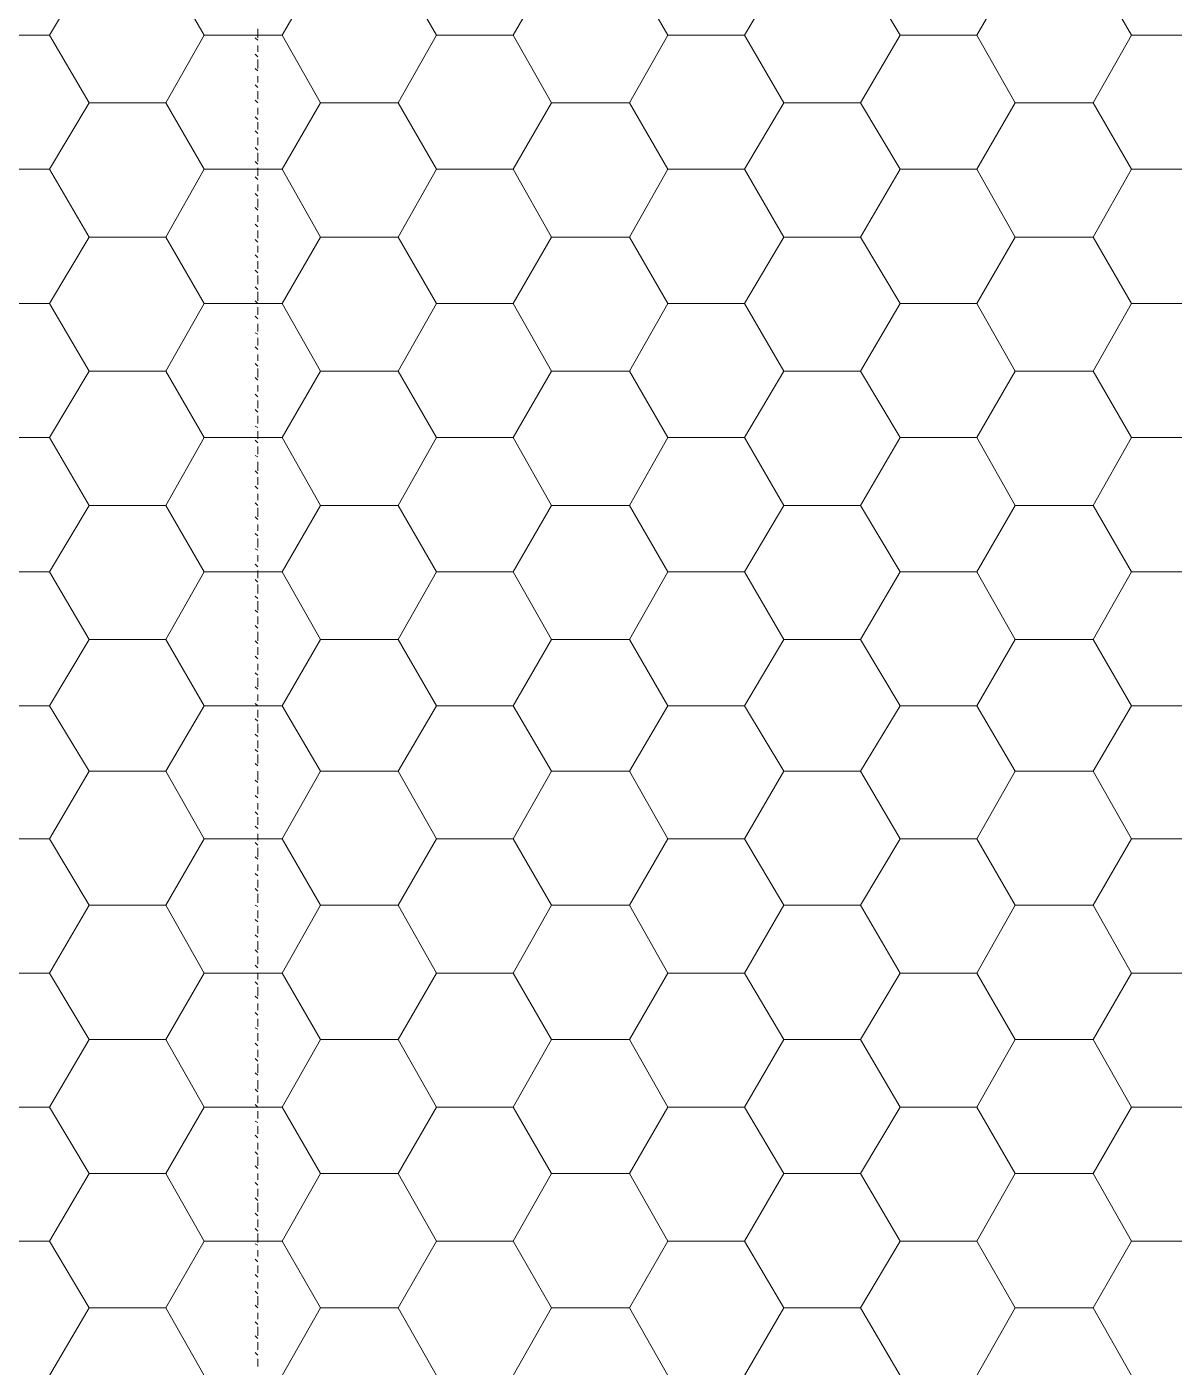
# Model space of a CAD drawing. Header units: millimetres. Extents: x 2928 to 3112, y 1220 to 1280.
# Drawn here: x 3053.934 to 3055.42, y 1269.836 to 1271.571 of the extents above; entities that cross this region are included whole.
import ezdxf

# ---------------------------------------------------------------- set-up
doc = ezdxf.new("R2010")
doc.units = ezdxf.units.MM

msp = doc.modelspace()

# ---------------------------------------------------------------- linework, layer by layer
at = {"color": 9, "linetype": 'Continuous', "lineweight": 13, "true_color": 0xbababa}
for points in [[(3053.96367, 1271.56023), (3054.01494, 1271.64624), (3054.01494, 1271.64624)], [(3054.1638, 1271.56023), (3054.11418, 1271.64624), (3054.11418, 1271.64624)], [(3054.26469, 1271.56023), (3054.31431, 1271.64624), (3054.31431, 1271.64624)], [(3054.46483, 1271.56023), (3054.41521, 1271.64624), (3054.41521, 1271.64624)], [(3054.56407, 1271.56023), (3054.61369, 1271.64624), (3054.61369, 1271.64624)], [(3054.7642, 1271.56023), (3054.71458, 1271.64624), (3054.71458, 1271.64624)], [(3054.86344, 1271.56023), (3054.91471, 1271.64624), (3054.91471, 1271.64624)], [(3055.06522, 1271.56023), (3055.01395, 1271.64624), (3055.01395, 1271.64624)], [(3055.16446, 1271.56023), (3055.21408, 1271.64624), (3055.21408, 1271.64624)], [(3055.3646, 1271.56023), (3055.31498, 1271.64624), (3055.31498, 1271.64624)], [(3053.86443, 1271.56023), (3053.96367, 1271.56023), (3053.96367, 1271.56023)], [(3054.01494, 1271.47257), (3053.96367, 1271.56023), (3053.96367, 1271.56023)], [(3054.11418, 1271.47257), (3054.1638, 1271.56023), (3054.1638, 1271.56023)], [(3054.1638, 1271.56023), (3054.26469, 1271.56023), (3054.26469, 1271.56023)], [(3054.31431, 1271.47257), (3054.26469, 1271.56023), (3054.26469, 1271.56023)], [(3054.41521, 1271.47257), (3054.46483, 1271.56023), (3054.46483, 1271.56023)], [(3054.46483, 1271.56023), (3054.56407, 1271.56023), (3054.56407, 1271.56023)], [(3054.61369, 1271.47257), (3054.56407, 1271.56023), (3054.56407, 1271.56023)], [(3054.71458, 1271.47257), (3054.7642, 1271.56023), (3054.7642, 1271.56023)], [(3054.7642, 1271.56023), (3054.86344, 1271.56023), (3054.86344, 1271.56023)], [(3054.91471, 1271.47257), (3054.86344, 1271.56023), (3054.86344, 1271.56023)], [(3055.01395, 1271.47257), (3055.06522, 1271.56023), (3055.06522, 1271.56023)], [(3055.06522, 1271.56023), (3055.16446, 1271.56023), (3055.16446, 1271.56023)], [(3055.21408, 1271.47257), (3055.16446, 1271.56023), (3055.16446, 1271.56023)], [(3055.31498, 1271.47257), (3055.3646, 1271.56023), (3055.3646, 1271.56023)], [(3055.3646, 1271.56023), (3055.46549, 1271.56023), (3055.46549, 1271.56023)], [(3053.96367, 1271.38656), (3054.01494, 1271.47257), (3054.01494, 1271.47257)], [(3054.01494, 1271.47257), (3054.11418, 1271.47257), (3054.11418, 1271.47257)], [(3054.1638, 1271.38656), (3054.11418, 1271.47257), (3054.11418, 1271.47257)], [(3054.26469, 1271.38656), (3054.31431, 1271.47257), (3054.31431, 1271.47257)], [(3054.31431, 1271.47257), (3054.41521, 1271.47257), (3054.41521, 1271.47257)], [(3054.46483, 1271.38656), (3054.41521, 1271.47257), (3054.41521, 1271.47257)], [(3054.56407, 1271.38656), (3054.61369, 1271.47257), (3054.61369, 1271.47257)], [(3054.61369, 1271.47257), (3054.71458, 1271.47257), (3054.71458, 1271.47257)], [(3054.7642, 1271.38656), (3054.71458, 1271.47257), (3054.71458, 1271.47257)], [(3054.86344, 1271.38656), (3054.91471, 1271.47257), (3054.91471, 1271.47257)], [(3054.91471, 1271.47257), (3055.01395, 1271.47257), (3055.01395, 1271.47257)], [(3055.06522, 1271.38656), (3055.01395, 1271.47257), (3055.01395, 1271.47257)], [(3055.16446, 1271.38656), (3055.21408, 1271.47257), (3055.21408, 1271.47257)], [(3055.21408, 1271.47257), (3055.31498, 1271.47257), (3055.31498, 1271.47257)], [(3055.3646, 1271.38656), (3055.31498, 1271.47257), (3055.31498, 1271.47257)], [(3053.86443, 1271.38656), (3053.96367, 1271.38656), (3053.96367, 1271.38656)], [(3054.01494, 1271.2989), (3053.96367, 1271.38656), (3053.96367, 1271.38656)], [(3054.11418, 1271.2989), (3054.1638, 1271.38656), (3054.1638, 1271.38656)], [(3054.1638, 1271.38656), (3054.26469, 1271.38656), (3054.26469, 1271.38656)], [(3054.31431, 1271.2989), (3054.26469, 1271.38656), (3054.26469, 1271.38656)], [(3054.41521, 1271.2989), (3054.46483, 1271.38656), (3054.46483, 1271.38656)], [(3054.46483, 1271.38656), (3054.56407, 1271.38656), (3054.56407, 1271.38656)], [(3054.61369, 1271.2989), (3054.56407, 1271.38656), (3054.56407, 1271.38656)], [(3054.71458, 1271.2989), (3054.7642, 1271.38656), (3054.7642, 1271.38656)], [(3054.7642, 1271.38656), (3054.86344, 1271.38656), (3054.86344, 1271.38656)], [(3054.91471, 1271.2989), (3054.86344, 1271.38656), (3054.86344, 1271.38656)], [(3055.01395, 1271.2989), (3055.06522, 1271.38656), (3055.06522, 1271.38656)], [(3055.06522, 1271.38656), (3055.16446, 1271.38656), (3055.16446, 1271.38656)], [(3055.21408, 1271.2989), (3055.16446, 1271.38656), (3055.16446, 1271.38656)], [(3055.31498, 1271.2989), (3055.3646, 1271.38656), (3055.3646, 1271.38656)], [(3055.3646, 1271.38656), (3055.46549, 1271.38656), (3055.46549, 1271.38656)], [(3053.96367, 1271.21289), (3054.01494, 1271.2989), (3054.01494, 1271.2989)], [(3054.01494, 1271.2989), (3054.11418, 1271.2989), (3054.11418, 1271.2989)], [(3054.1638, 1271.21289), (3054.11418, 1271.2989), (3054.11418, 1271.2989)], [(3054.26469, 1271.21289), (3054.31431, 1271.2989), (3054.31431, 1271.2989)], [(3054.31431, 1271.2989), (3054.41521, 1271.2989), (3054.41521, 1271.2989)], [(3054.46483, 1271.21289), (3054.41521, 1271.2989), (3054.41521, 1271.2989)], [(3054.56407, 1271.21289), (3054.61369, 1271.2989), (3054.61369, 1271.2989)], [(3054.61369, 1271.2989), (3054.71458, 1271.2989), (3054.71458, 1271.2989)], [(3054.7642, 1271.21289), (3054.71458, 1271.2989), (3054.71458, 1271.2989)], [(3054.86344, 1271.21289), (3054.91471, 1271.2989), (3054.91471, 1271.2989)], [(3054.91471, 1271.2989), (3055.01395, 1271.2989), (3055.01395, 1271.2989)], [(3055.06522, 1271.21289), (3055.01395, 1271.2989), (3055.01395, 1271.2989)], [(3055.16446, 1271.21289), (3055.21408, 1271.2989), (3055.21408, 1271.2989)], [(3055.21408, 1271.2989), (3055.31498, 1271.2989), (3055.31498, 1271.2989)], [(3055.3646, 1271.21289), (3055.31498, 1271.2989), (3055.31498, 1271.2989)], [(3053.86443, 1271.21289), (3053.96367, 1271.21289), (3053.96367, 1271.21289)], [(3054.01494, 1271.12523), (3053.96367, 1271.21289), (3053.96367, 1271.21289)], [(3054.11418, 1271.12523), (3054.1638, 1271.21289), (3054.1638, 1271.21289)], [(3054.1638, 1271.21289), (3054.26469, 1271.21289), (3054.26469, 1271.21289)], [(3054.31431, 1271.12523), (3054.26469, 1271.21289), (3054.26469, 1271.21289)], [(3054.41521, 1271.12523), (3054.46483, 1271.21289), (3054.46483, 1271.21289)], [(3054.46483, 1271.21289), (3054.56407, 1271.21289), (3054.56407, 1271.21289)], [(3054.61369, 1271.12523), (3054.56407, 1271.21289), (3054.56407, 1271.21289)], [(3054.71458, 1271.12523), (3054.7642, 1271.21289), (3054.7642, 1271.21289)], [(3054.7642, 1271.21289), (3054.86344, 1271.21289), (3054.86344, 1271.21289)], [(3054.91471, 1271.12523), (3054.86344, 1271.21289), (3054.86344, 1271.21289)], [(3055.01395, 1271.12523), (3055.06522, 1271.21289), (3055.06522, 1271.21289)], [(3055.06522, 1271.21289), (3055.16446, 1271.21289), (3055.16446, 1271.21289)], [(3055.21408, 1271.12523), (3055.16446, 1271.21289), (3055.16446, 1271.21289)], [(3055.31498, 1271.12523), (3055.3646, 1271.21289), (3055.3646, 1271.21289)], [(3055.3646, 1271.21289), (3055.46549, 1271.21289), (3055.46549, 1271.21289)], [(3053.96367, 1271.03922), (3054.01494, 1271.12523), (3054.01494, 1271.12523)], [(3054.01494, 1271.12523), (3054.11418, 1271.12523), (3054.11418, 1271.12523)], [(3054.1638, 1271.03922), (3054.11418, 1271.12523), (3054.11418, 1271.12523)], [(3054.26469, 1271.03922), (3054.31431, 1271.12523), (3054.31431, 1271.12523)], [(3054.31431, 1271.12523), (3054.41521, 1271.12523), (3054.41521, 1271.12523)], [(3054.46483, 1271.03922), (3054.41521, 1271.12523), (3054.41521, 1271.12523)], [(3054.56407, 1271.03922), (3054.61369, 1271.12523), (3054.61369, 1271.12523)], [(3054.61369, 1271.12523), (3054.71458, 1271.12523), (3054.71458, 1271.12523)], [(3054.7642, 1271.03922), (3054.71458, 1271.12523), (3054.71458, 1271.12523)], [(3054.86344, 1271.03922), (3054.91471, 1271.12523), (3054.91471, 1271.12523)], [(3054.91471, 1271.12523), (3055.01395, 1271.12523), (3055.01395, 1271.12523)], [(3055.06522, 1271.03922), (3055.01395, 1271.12523), (3055.01395, 1271.12523)], [(3055.16446, 1271.03922), (3055.21408, 1271.12523), (3055.21408, 1271.12523)], [(3055.21408, 1271.12523), (3055.31498, 1271.12523), (3055.31498, 1271.12523)], [(3055.3646, 1271.03922), (3055.31498, 1271.12523), (3055.31498, 1271.12523)], [(3053.86443, 1271.03922), (3053.96367, 1271.03922), (3053.96367, 1271.03922)], [(3054.01494, 1270.95156), (3053.96367, 1271.03922), (3053.96367, 1271.03922)], [(3054.11418, 1270.95156), (3054.1638, 1271.03922), (3054.1638, 1271.03922)], [(3054.1638, 1271.03922), (3054.26469, 1271.03922), (3054.26469, 1271.03922)], [(3054.31431, 1270.95156), (3054.26469, 1271.03922), (3054.26469, 1271.03922)], [(3054.41521, 1270.95156), (3054.46483, 1271.03922), (3054.46483, 1271.03922)], [(3054.46483, 1271.03922), (3054.56407, 1271.03922), (3054.56407, 1271.03922)], [(3054.61369, 1270.95156), (3054.56407, 1271.03922), (3054.56407, 1271.03922)], [(3054.71458, 1270.95156), (3054.7642, 1271.03922), (3054.7642, 1271.03922)], [(3054.7642, 1271.03922), (3054.86344, 1271.03922), (3054.86344, 1271.03922)], [(3054.91471, 1270.95156), (3054.86344, 1271.03922), (3054.86344, 1271.03922)], [(3055.01395, 1270.95156), (3055.06522, 1271.03922), (3055.06522, 1271.03922)], [(3055.06522, 1271.03922), (3055.16446, 1271.03922), (3055.16446, 1271.03922)], [(3055.21408, 1270.95156), (3055.16446, 1271.03922), (3055.16446, 1271.03922)], [(3055.31498, 1270.95156), (3055.3646, 1271.03922), (3055.3646, 1271.03922)], [(3055.3646, 1271.03922), (3055.46549, 1271.03922), (3055.46549, 1271.03922)], [(3053.96367, 1270.86556), (3054.01494, 1270.95156), (3054.01494, 1270.95156)], [(3054.01494, 1270.95156), (3054.11418, 1270.95156), (3054.11418, 1270.95156)], [(3054.1638, 1270.86556), (3054.11418, 1270.95156), (3054.11418, 1270.95156)], [(3054.26469, 1270.86556), (3054.31431, 1270.95156), (3054.31431, 1270.95156)], [(3054.31431, 1270.95156), (3054.41521, 1270.95156), (3054.41521, 1270.95156)], [(3054.46483, 1270.86556), (3054.41521, 1270.95156), (3054.41521, 1270.95156)], [(3054.56407, 1270.86556), (3054.61369, 1270.95156), (3054.61369, 1270.95156)], [(3054.61369, 1270.95156), (3054.71458, 1270.95156), (3054.71458, 1270.95156)], [(3054.7642, 1270.86556), (3054.71458, 1270.95156), (3054.71458, 1270.95156)], [(3054.86344, 1270.86556), (3054.91471, 1270.95156), (3054.91471, 1270.95156)], [(3054.91471, 1270.95156), (3055.01395, 1270.95156), (3055.01395, 1270.95156)], [(3055.06522, 1270.86556), (3055.01395, 1270.95156), (3055.01395, 1270.95156)], [(3055.16446, 1270.86556), (3055.21408, 1270.95156), (3055.21408, 1270.95156)], [(3055.21408, 1270.95156), (3055.31498, 1270.95156), (3055.31498, 1270.95156)], [(3055.3646, 1270.86556), (3055.31498, 1270.95156), (3055.31498, 1270.95156)], [(3053.86443, 1270.86556), (3053.96367, 1270.86556), (3053.96367, 1270.86556)], [(3054.01494, 1270.77789), (3053.96367, 1270.86556), (3053.96367, 1270.86556)], [(3054.11418, 1270.77789), (3054.1638, 1270.86556), (3054.1638, 1270.86556)], [(3054.1638, 1270.86556), (3054.26469, 1270.86556), (3054.26469, 1270.86556)], [(3054.31431, 1270.77789), (3054.26469, 1270.86556), (3054.26469, 1270.86556)], [(3054.41521, 1270.77789), (3054.46483, 1270.86556), (3054.46483, 1270.86556)], [(3054.46483, 1270.86556), (3054.56407, 1270.86556), (3054.56407, 1270.86556)], [(3054.61369, 1270.77789), (3054.56407, 1270.86556), (3054.56407, 1270.86556)], [(3054.71458, 1270.77789), (3054.7642, 1270.86556), (3054.7642, 1270.86556)], [(3054.7642, 1270.86556), (3054.86344, 1270.86556), (3054.86344, 1270.86556)], [(3054.91471, 1270.77789), (3054.86344, 1270.86556), (3054.86344, 1270.86556)], [(3055.01395, 1270.77789), (3055.06522, 1270.86556), (3055.06522, 1270.86556)], [(3055.06522, 1270.86556), (3055.16446, 1270.86556), (3055.16446, 1270.86556)], [(3055.21408, 1270.77789), (3055.16446, 1270.86556), (3055.16446, 1270.86556)], [(3055.31498, 1270.77789), (3055.3646, 1270.86556), (3055.3646, 1270.86556)], [(3055.3646, 1270.86556), (3055.46549, 1270.86556), (3055.46549, 1270.86556)], [(3053.96367, 1270.69189), (3054.01494, 1270.77789), (3054.01494, 1270.77789)], [(3054.01494, 1270.77789), (3054.11418, 1270.77789), (3054.11418, 1270.77789)], [(3054.1638, 1270.69189), (3054.11418, 1270.77789), (3054.11418, 1270.77789)], [(3054.26469, 1270.69189), (3054.31431, 1270.77789), (3054.31431, 1270.77789)], [(3054.31431, 1270.77789), (3054.41521, 1270.77789), (3054.41521, 1270.77789)], [(3054.46483, 1270.69189), (3054.41521, 1270.77789), (3054.41521, 1270.77789)], [(3054.56407, 1270.69189), (3054.61369, 1270.77789), (3054.61369, 1270.77789)], [(3054.61369, 1270.77789), (3054.71458, 1270.77789), (3054.71458, 1270.77789)], [(3054.7642, 1270.69189), (3054.71458, 1270.77789), (3054.71458, 1270.77789)], [(3054.86344, 1270.69189), (3054.91471, 1270.77789), (3054.91471, 1270.77789)], [(3054.91471, 1270.77789), (3055.01395, 1270.77789), (3055.01395, 1270.77789)], [(3055.06522, 1270.69189), (3055.01395, 1270.77789), (3055.01395, 1270.77789)], [(3055.16446, 1270.69189), (3055.21408, 1270.77789), (3055.21408, 1270.77789)], [(3055.21408, 1270.77789), (3055.31498, 1270.77789), (3055.31498, 1270.77789)], [(3055.3646, 1270.69189), (3055.31498, 1270.77789), (3055.31498, 1270.77789)], [(3053.86443, 1270.69189), (3053.96367, 1270.69189), (3053.96367, 1270.69189)], [(3054.01494, 1270.60753), (3053.96367, 1270.69189), (3053.96367, 1270.69189)], [(3054.11418, 1270.60753), (3054.1638, 1270.69189), (3054.1638, 1270.69189)], [(3054.1638, 1270.69189), (3054.26469, 1270.69189), (3054.26469, 1270.69189)], [(3054.31431, 1270.60753), (3054.26469, 1270.69189), (3054.26469, 1270.69189)], [(3054.41521, 1270.60753), (3054.46483, 1270.69189), (3054.46483, 1270.69189)], [(3054.46483, 1270.69189), (3054.56407, 1270.69189), (3054.56407, 1270.69189)], [(3054.61369, 1270.60753), (3054.56407, 1270.69189), (3054.56407, 1270.69189)], [(3054.71458, 1270.60753), (3054.7642, 1270.69189), (3054.7642, 1270.69189)], [(3054.7642, 1270.69189), (3054.86344, 1270.69189), (3054.86344, 1270.69189)], [(3054.91471, 1270.60753), (3054.86344, 1270.69189), (3054.86344, 1270.69189)], [(3055.01395, 1270.60753), (3055.06522, 1270.69189), (3055.06522, 1270.69189)], [(3055.06522, 1270.69189), (3055.16446, 1270.69189), (3055.16446, 1270.69189)], [(3055.21408, 1270.60753), (3055.16446, 1270.69189), (3055.16446, 1270.69189)], [(3055.31498, 1270.60753), (3055.3646, 1270.69189), (3055.3646, 1270.69189)], [(3055.3646, 1270.69189), (3055.46549, 1270.69189), (3055.46549, 1270.69189)], [(3053.96367, 1270.51987), (3054.01494, 1270.60753), (3054.01494, 1270.60753)], [(3054.01494, 1270.60753), (3054.11418, 1270.60753), (3054.11418, 1270.60753)], [(3054.1638, 1270.51987), (3054.11418, 1270.60753), (3054.11418, 1270.60753)], [(3054.26469, 1270.51987), (3054.31431, 1270.60753), (3054.31431, 1270.60753)], [(3054.31431, 1270.60753), (3054.41521, 1270.60753), (3054.41521, 1270.60753)], [(3054.46483, 1270.51987), (3054.41521, 1270.60753), (3054.41521, 1270.60753)], [(3054.56407, 1270.51987), (3054.61369, 1270.60753), (3054.61369, 1270.60753)], [(3054.61369, 1270.60753), (3054.71458, 1270.60753), (3054.71458, 1270.60753)], [(3054.7642, 1270.51987), (3054.71458, 1270.60753), (3054.71458, 1270.60753)], [(3054.86344, 1270.51987), (3054.91471, 1270.60753), (3054.91471, 1270.60753)], [(3054.91471, 1270.60753), (3055.01395, 1270.60753), (3055.01395, 1270.60753)], [(3055.06522, 1270.51987), (3055.01395, 1270.60753), (3055.01395, 1270.60753)], [(3055.16446, 1270.51987), (3055.21408, 1270.60753), (3055.21408, 1270.60753)], [(3055.21408, 1270.60753), (3055.31498, 1270.60753), (3055.31498, 1270.60753)], [(3055.3646, 1270.51987), (3055.31498, 1270.60753), (3055.31498, 1270.60753)], [(3053.86443, 1270.51987), (3053.96367, 1270.51987), (3053.96367, 1270.51987)], [(3054.01494, 1270.43387), (3053.96367, 1270.51987), (3053.96367, 1270.51987)], [(3054.11418, 1270.43387), (3054.1638, 1270.51987), (3054.1638, 1270.51987)], [(3054.1638, 1270.51987), (3054.26469, 1270.51987), (3054.26469, 1270.51987)], [(3054.31431, 1270.43387), (3054.26469, 1270.51987), (3054.26469, 1270.51987)], [(3054.41521, 1270.43387), (3054.46483, 1270.51987), (3054.46483, 1270.51987)], [(3054.46483, 1270.51987), (3054.56407, 1270.51987), (3054.56407, 1270.51987)], [(3054.61369, 1270.43387), (3054.56407, 1270.51987), (3054.56407, 1270.51987)], [(3054.71458, 1270.43387), (3054.7642, 1270.51987), (3054.7642, 1270.51987)], [(3054.7642, 1270.51987), (3054.86344, 1270.51987), (3054.86344, 1270.51987)], [(3054.91471, 1270.43387), (3054.86344, 1270.51987), (3054.86344, 1270.51987)], [(3055.01395, 1270.43387), (3055.06522, 1270.51987), (3055.06522, 1270.51987)], [(3055.06522, 1270.51987), (3055.16446, 1270.51987), (3055.16446, 1270.51987)], [(3055.21408, 1270.43387), (3055.16446, 1270.51987), (3055.16446, 1270.51987)], [(3055.31498, 1270.43387), (3055.3646, 1270.51987), (3055.3646, 1270.51987)], [(3055.3646, 1270.51987), (3055.46549, 1270.51987), (3055.46549, 1270.51987)], [(3053.96367, 1270.3462), (3054.01494, 1270.43387), (3054.01494, 1270.43387)], [(3054.01494, 1270.43387), (3054.11418, 1270.43387), (3054.11418, 1270.43387)], [(3054.1638, 1270.3462), (3054.11418, 1270.43387), (3054.11418, 1270.43387)], [(3054.26469, 1270.3462), (3054.31431, 1270.43387), (3054.31431, 1270.43387)], [(3054.31431, 1270.43387), (3054.41521, 1270.43387), (3054.41521, 1270.43387)], [(3054.46483, 1270.3462), (3054.41521, 1270.43387), (3054.41521, 1270.43387)], [(3054.56407, 1270.3462), (3054.61369, 1270.43387), (3054.61369, 1270.43387)], [(3054.61369, 1270.43387), (3054.71458, 1270.43387), (3054.71458, 1270.43387)], [(3054.7642, 1270.3462), (3054.71458, 1270.43387), (3054.71458, 1270.43387)], [(3054.86344, 1270.3462), (3054.91471, 1270.43387), (3054.91471, 1270.43387)], [(3054.91471, 1270.43387), (3055.01395, 1270.43387), (3055.01395, 1270.43387)], [(3055.06522, 1270.3462), (3055.01395, 1270.43387), (3055.01395, 1270.43387)], [(3055.16446, 1270.3462), (3055.21408, 1270.43387), (3055.21408, 1270.43387)], [(3055.21408, 1270.43387), (3055.31498, 1270.43387), (3055.31498, 1270.43387)], [(3055.3646, 1270.3462), (3055.31498, 1270.43387), (3055.31498, 1270.43387)], [(3053.86443, 1270.3462), (3053.96367, 1270.3462), (3053.96367, 1270.3462)], [(3054.01494, 1270.2602), (3053.96367, 1270.3462), (3053.96367, 1270.3462)], [(3054.11418, 1270.2602), (3054.1638, 1270.3462), (3054.1638, 1270.3462)], [(3054.1638, 1270.3462), (3054.26469, 1270.3462), (3054.26469, 1270.3462)], [(3054.31431, 1270.2602), (3054.26469, 1270.3462), (3054.26469, 1270.3462)], [(3054.41521, 1270.2602), (3054.46483, 1270.3462), (3054.46483, 1270.3462)], [(3054.46483, 1270.3462), (3054.56407, 1270.3462), (3054.56407, 1270.3462)], [(3054.61369, 1270.2602), (3054.56407, 1270.3462), (3054.56407, 1270.3462)], [(3054.71458, 1270.2602), (3054.7642, 1270.3462), (3054.7642, 1270.3462)], [(3054.7642, 1270.3462), (3054.86344, 1270.3462), (3054.86344, 1270.3462)], [(3054.91471, 1270.2602), (3054.86344, 1270.3462), (3054.86344, 1270.3462)], [(3055.01395, 1270.2602), (3055.06522, 1270.3462), (3055.06522, 1270.3462)], [(3055.06522, 1270.3462), (3055.16446, 1270.3462), (3055.16446, 1270.3462)], [(3055.21408, 1270.2602), (3055.16446, 1270.3462), (3055.16446, 1270.3462)], [(3055.31498, 1270.2602), (3055.3646, 1270.3462), (3055.3646, 1270.3462)], [(3055.3646, 1270.3462), (3055.46549, 1270.3462), (3055.46549, 1270.3462)], [(3053.96367, 1270.17253), (3054.01494, 1270.2602), (3054.01494, 1270.2602)], [(3054.01494, 1270.2602), (3054.11418, 1270.2602), (3054.11418, 1270.2602)], [(3054.1638, 1270.17253), (3054.11418, 1270.2602), (3054.11418, 1270.2602)], [(3054.26469, 1270.17253), (3054.31431, 1270.2602), (3054.31431, 1270.2602)], [(3054.31431, 1270.2602), (3054.41521, 1270.2602), (3054.41521, 1270.2602)], [(3054.46483, 1270.17253), (3054.41521, 1270.2602), (3054.41521, 1270.2602)], [(3054.56407, 1270.17253), (3054.61369, 1270.2602), (3054.61369, 1270.2602)], [(3054.61369, 1270.2602), (3054.71458, 1270.2602), (3054.71458, 1270.2602)], [(3054.7642, 1270.17253), (3054.71458, 1270.2602), (3054.71458, 1270.2602)], [(3054.86344, 1270.17253), (3054.91471, 1270.2602), (3054.91471, 1270.2602)], [(3054.91471, 1270.2602), (3055.01395, 1270.2602), (3055.01395, 1270.2602)], [(3055.06522, 1270.17253), (3055.01395, 1270.2602), (3055.01395, 1270.2602)], [(3055.16446, 1270.17253), (3055.21408, 1270.2602), (3055.21408, 1270.2602)], [(3055.21408, 1270.2602), (3055.31498, 1270.2602), (3055.31498, 1270.2602)], [(3055.3646, 1270.17253), (3055.31498, 1270.2602), (3055.31498, 1270.2602)], [(3053.86443, 1270.17253), (3053.96367, 1270.17253), (3053.96367, 1270.17253)], [(3054.01494, 1270.08653), (3053.96367, 1270.17253), (3053.96367, 1270.17253)], [(3054.11418, 1270.08653), (3054.1638, 1270.17253), (3054.1638, 1270.17253)], [(3054.1638, 1270.17253), (3054.26469, 1270.17253), (3054.26469, 1270.17253)], [(3054.31431, 1270.08653), (3054.26469, 1270.17253), (3054.26469, 1270.17253)], [(3054.41521, 1270.08653), (3054.46483, 1270.17253), (3054.46483, 1270.17253)], [(3054.46483, 1270.17253), (3054.56407, 1270.17253), (3054.56407, 1270.17253)], [(3054.61369, 1270.08653), (3054.56407, 1270.17253), (3054.56407, 1270.17253)], [(3054.71458, 1270.08653), (3054.7642, 1270.17253), (3054.7642, 1270.17253)], [(3054.7642, 1270.17253), (3054.86344, 1270.17253), (3054.86344, 1270.17253)], [(3054.91471, 1270.08653), (3054.86344, 1270.17253), (3054.86344, 1270.17253)], [(3055.01395, 1270.08653), (3055.06522, 1270.17253), (3055.06522, 1270.17253)], [(3055.06522, 1270.17253), (3055.16446, 1270.17253), (3055.16446, 1270.17253)], [(3055.21408, 1270.08653), (3055.16446, 1270.17253), (3055.16446, 1270.17253)], [(3055.31498, 1270.08653), (3055.3646, 1270.17253), (3055.3646, 1270.17253)], [(3055.3646, 1270.17253), (3055.46549, 1270.17253), (3055.46549, 1270.17253)], [(3053.96367, 1269.99887), (3054.01494, 1270.08653), (3054.01494, 1270.08653)], [(3054.01494, 1270.08653), (3054.11418, 1270.08653), (3054.11418, 1270.08653)], [(3054.1638, 1269.99887), (3054.11418, 1270.08653), (3054.11418, 1270.08653)], [(3054.26469, 1269.99887), (3054.31431, 1270.08653), (3054.31431, 1270.08653)], [(3054.31431, 1270.08653), (3054.41521, 1270.08653), (3054.41521, 1270.08653)], [(3054.46483, 1269.99887), (3054.41521, 1270.08653), (3054.41521, 1270.08653)], [(3054.56407, 1269.99887), (3054.61369, 1270.08653), (3054.61369, 1270.08653)], [(3054.61369, 1270.08653), (3054.71458, 1270.08653), (3054.71458, 1270.08653)], [(3054.7642, 1269.99887), (3054.71458, 1270.08653), (3054.71458, 1270.08653)], [(3054.86344, 1269.99887), (3054.91471, 1270.08653), (3054.91471, 1270.08653)], [(3054.91471, 1270.08653), (3055.01395, 1270.08653), (3055.01395, 1270.08653)], [(3055.06522, 1269.99887), (3055.01395, 1270.08653), (3055.01395, 1270.08653)], [(3055.16446, 1269.99887), (3055.21408, 1270.08653), (3055.21408, 1270.08653)], [(3055.21408, 1270.08653), (3055.31498, 1270.08653), (3055.31498, 1270.08653)], [(3055.3646, 1269.99887), (3055.31498, 1270.08653), (3055.31498, 1270.08653)], [(3053.86443, 1269.99887), (3053.96367, 1269.99887), (3053.96367, 1269.99887)], [(3054.01494, 1269.91286), (3053.96367, 1269.99887), (3053.96367, 1269.99887)], [(3054.11418, 1269.91286), (3054.1638, 1269.99887), (3054.1638, 1269.99887)], [(3054.1638, 1269.99887), (3054.26469, 1269.99887), (3054.26469, 1269.99887)], [(3054.31431, 1269.91286), (3054.26469, 1269.99887), (3054.26469, 1269.99887)], [(3054.41521, 1269.91286), (3054.46483, 1269.99887), (3054.46483, 1269.99887)], [(3054.46483, 1269.99887), (3054.56407, 1269.99887), (3054.56407, 1269.99887)], [(3054.61369, 1269.91286), (3054.56407, 1269.99887), (3054.56407, 1269.99887)], [(3054.71458, 1269.91286), (3054.7642, 1269.99887), (3054.7642, 1269.99887)], [(3054.7642, 1269.99887), (3054.86344, 1269.99887), (3054.86344, 1269.99887)], [(3054.91471, 1269.91286), (3054.86344, 1269.99887), (3054.86344, 1269.99887)], [(3055.01395, 1269.91286), (3055.06522, 1269.99887), (3055.06522, 1269.99887)], [(3055.06522, 1269.99887), (3055.16446, 1269.99887), (3055.16446, 1269.99887)], [(3055.21408, 1269.91286), (3055.16446, 1269.99887), (3055.16446, 1269.99887)], [(3055.31498, 1269.91286), (3055.3646, 1269.99887), (3055.3646, 1269.99887)], [(3055.3646, 1269.99887), (3055.46549, 1269.99887), (3055.46549, 1269.99887)], [(3053.96367, 1269.8252), (3054.01494, 1269.91286), (3054.01494, 1269.91286)], [(3054.01494, 1269.91286), (3054.11418, 1269.91286), (3054.11418, 1269.91286)], [(3054.1638, 1269.8252), (3054.11418, 1269.91286), (3054.11418, 1269.91286)], [(3054.26469, 1269.8252), (3054.31431, 1269.91286), (3054.31431, 1269.91286)], [(3054.31431, 1269.91286), (3054.41521, 1269.91286), (3054.41521, 1269.91286)], [(3054.46483, 1269.8252), (3054.41521, 1269.91286), (3054.41521, 1269.91286)], [(3054.56407, 1269.8252), (3054.61369, 1269.91286), (3054.61369, 1269.91286)], [(3054.61369, 1269.91286), (3054.71458, 1269.91286), (3054.71458, 1269.91286)], [(3054.7642, 1269.8252), (3054.71458, 1269.91286), (3054.71458, 1269.91286)], [(3054.86344, 1269.8252), (3054.91471, 1269.91286), (3054.91471, 1269.91286)], [(3054.91471, 1269.91286), (3055.01395, 1269.91286), (3055.01395, 1269.91286)], [(3055.06522, 1269.8252), (3055.01395, 1269.91286), (3055.01395, 1269.91286)], [(3055.16446, 1269.8252), (3055.21408, 1269.91286), (3055.21408, 1269.91286)], [(3055.21408, 1269.91286), (3055.31498, 1269.91286), (3055.31498, 1269.91286)], [(3055.3646, 1269.8252), (3055.31498, 1269.91286), (3055.31498, 1269.91286)]]:
    msp.add_lwpolyline(points, dxfattribs=at)
at = {"color": 7, "linetype": 'Continuous', "lineweight": 20, "true_color": 0x000007}
for points in [[(3054.23327, 1271.55362), (3054.22996, 1271.55692), (3054.22996, 1271.55692)], [(3054.23327, 1271.5685), (3054.23327, 1271.55692), (3054.23327, 1271.55692)], [(3054.23327, 1271.547), (3054.23327, 1271.53873), (3054.23327, 1271.53873)], [(3054.23327, 1271.53211), (3054.22996, 1271.53542), (3054.22996, 1271.53542)], [(3054.23327, 1271.52881), (3054.23327, 1271.51723), (3054.23327, 1271.51723)], [(3054.23327, 1271.51392), (3054.22996, 1271.51723), (3054.22996, 1271.51723)], [(3054.23327, 1271.5073), (3054.23327, 1271.49903), (3054.23327, 1271.49903)], [(3054.23327, 1271.49242), (3054.22996, 1271.49573), (3054.22996, 1271.49573)], [(3054.23327, 1271.48746), (3054.23327, 1271.47753), (3054.23327, 1271.47753)], [(3054.23327, 1271.47257), (3054.22996, 1271.47588), (3054.22996, 1271.47588)], [(3054.23327, 1271.45107), (3054.22996, 1271.45438), (3054.22996, 1271.45438)], [(3054.23327, 1271.46595), (3054.23327, 1271.45768), (3054.23327, 1271.45768)], [(3054.23327, 1271.43287), (3054.22996, 1271.43618), (3054.22996, 1271.43618)], [(3054.23327, 1271.44776), (3054.23327, 1271.43784), (3054.23327, 1271.43784)], [(3054.23327, 1271.42791), (3054.23327, 1271.41799), (3054.23327, 1271.41799)], [(3054.23327, 1271.41137), (3054.22996, 1271.41468), (3054.22996, 1271.41468)], [(3054.23327, 1271.40806), (3054.23327, 1271.39649), (3054.23327, 1271.39649)], [(3054.23327, 1271.39318), (3054.22996, 1271.39649), (3054.22996, 1271.39649)], [(3054.23327, 1271.38822), (3054.23327, 1271.37829), (3054.23327, 1271.37829)], [(3054.23327, 1271.37333), (3054.22996, 1271.37664), (3054.22996, 1271.37664)], [(3054.23327, 1271.36671), (3054.23327, 1271.35844), (3054.23327, 1271.35844)], [(3054.23327, 1271.35183), (3054.22996, 1271.35514), (3054.22996, 1271.35514)], [(3054.23327, 1271.34852), (3054.23327, 1271.33694), (3054.23327, 1271.33694)], [(3054.23327, 1271.33363), (3054.22996, 1271.33694), (3054.22996, 1271.33694)], [(3054.23327, 1271.31213), (3054.22996, 1271.31544), (3054.22996, 1271.31544)], [(3054.23327, 1271.32702), (3054.23327, 1271.31875), (3054.23327, 1271.31875)], [(3054.23327, 1271.29229), (3054.22996, 1271.29559), (3054.22996, 1271.29559)], [(3054.23327, 1271.30717), (3054.23327, 1271.29725), (3054.23327, 1271.29725)], [(3054.23327, 1271.28732), (3054.23327, 1271.27905), (3054.23327, 1271.27905)], [(3054.23327, 1271.27244), (3054.22996, 1271.27575), (3054.22996, 1271.27575)], [(3054.23327, 1271.26748), (3054.23327, 1271.25755), (3054.23327, 1271.25755)], [(3054.23327, 1271.25259), (3054.22996, 1271.2559), (3054.22996, 1271.2559)], [(3054.23327, 1271.24928), (3054.23327, 1271.2377), (3054.23327, 1271.2377)], [(3054.23327, 1271.23109), (3054.22996, 1271.2344), (3054.22996, 1271.2344)], [(3054.23327, 1271.22778), (3054.23327, 1271.2162), (3054.23327, 1271.2162)], [(3054.23327, 1271.21289), (3054.22996, 1271.2162), (3054.22996, 1271.2162)], [(3054.23327, 1271.20793), (3054.23327, 1271.19801), (3054.23327, 1271.19801)], [(3054.23327, 1271.19305), (3054.22996, 1271.19635), (3054.22996, 1271.19635)], [(3054.23327, 1271.1732), (3054.22996, 1271.17485), (3054.22996, 1271.17485)], [(3054.23327, 1271.18643), (3054.23327, 1271.17651), (3054.23327, 1271.17651)], [(3054.23327, 1271.15335), (3054.22996, 1271.15666), (3054.22996, 1271.15666)], [(3054.23327, 1271.16824), (3054.23327, 1271.15831), (3054.23327, 1271.15831)], [(3054.23327, 1271.14673), (3054.23327, 1271.13846), (3054.23327, 1271.13846)], [(3054.23327, 1271.13185), (3054.22996, 1271.13516), (3054.22996, 1271.13516)], [(3054.23327, 1271.12854), (3054.23327, 1271.11696), (3054.23327, 1271.11696)], [(3054.23327, 1271.11365), (3054.22996, 1271.11696), (3054.22996, 1271.11696)], [(3054.23327, 1271.10704), (3054.23327, 1271.09877), (3054.23327, 1271.09877)], [(3054.23327, 1271.09215), (3054.22996, 1271.09546), (3054.22996, 1271.09546)], [(3054.23327, 1271.08719), (3054.23327, 1271.07727), (3054.23327, 1271.07727)], [(3054.23327, 1271.0723), (3054.22996, 1271.07561), (3054.22996, 1271.07561)], [(3054.23327, 1271.05246), (3054.22996, 1271.05411), (3054.22996, 1271.05411)], [(3054.23327, 1271.06734), (3054.23327, 1271.05742), (3054.23327, 1271.05742)], [(3054.23327, 1271.03261), (3054.22996, 1271.03592), (3054.22996, 1271.03592)], [(3054.23327, 1271.04749), (3054.23327, 1271.03757), (3054.23327, 1271.03757)], [(3054.23327, 1271.02765), (3054.23327, 1271.01772), (3054.23327, 1271.01772)], [(3054.23327, 1271.01442), (3054.22996, 1271.01607), (3054.22996, 1271.01607)], [(3054.23327, 1271.0078), (3054.23327, 1270.99622), (3054.23327, 1270.99622)], [(3054.23327, 1270.99291), (3054.22996, 1270.99622), (3054.22996, 1270.99622)], [(3054.23327, 1270.98795), (3054.23327, 1270.97803), (3054.23327, 1270.97803)], [(3054.23327, 1270.97307), (3054.22996, 1270.97637), (3054.22996, 1270.97637)], [(3054.23327, 1270.96645), (3054.23327, 1270.95818), (3054.23327, 1270.95818)], [(3054.23327, 1270.95156), (3054.22996, 1270.95487), (3054.22996, 1270.95487)], [(3054.23327, 1270.94826), (3054.23327, 1270.93668), (3054.23327, 1270.93668)], [(3054.23327, 1270.93337), (3054.22996, 1270.93668), (3054.22996, 1270.93668)], [(3054.23327, 1270.91187), (3054.22996, 1270.91518), (3054.22996, 1270.91518)], [(3054.23327, 1270.92675), (3054.23327, 1270.91848), (3054.23327, 1270.91848)], [(3054.23327, 1270.89367), (3054.22996, 1270.89533), (3054.22996, 1270.89533)], [(3054.23327, 1270.90856), (3054.23327, 1270.89698), (3054.23327, 1270.89698)], [(3054.23327, 1270.88706), (3054.23327, 1270.87879), (3054.23327, 1270.87879)], [(3054.23327, 1270.87217), (3054.22996, 1270.87548), (3054.22996, 1270.87548)], [(3054.23327, 1270.86721), (3054.23327, 1270.85729), (3054.23327, 1270.85729)], [(3054.23327, 1270.85232), (3054.22996, 1270.85563), (3054.22996, 1270.85563)], [(3054.23327, 1270.84902), (3054.23327, 1270.83744), (3054.23327, 1270.83744)], [(3054.23327, 1270.83082), (3054.22996, 1270.83413), (3054.22996, 1270.83413)], [(3054.23327, 1270.82751), (3054.23327, 1270.81594), (3054.23327, 1270.81594)], [(3054.23327, 1270.81263), (3054.22996, 1270.81594), (3054.22996, 1270.81594)], [(3054.23327, 1270.79278), (3054.22996, 1270.79609), (3054.22996, 1270.79609)], [(3054.23327, 1270.80767), (3054.23327, 1270.79774), (3054.23327, 1270.79774)], [(3054.23327, 1270.77293), (3054.22996, 1270.77624), (3054.22996, 1270.77624)], [(3054.23327, 1270.78782), (3054.23327, 1270.77624), (3054.23327, 1270.77624)], [(3054.23327, 1270.75308), (3054.22996, 1270.75639), (3054.22996, 1270.75639)], [(3054.23327, 1270.76797), (3054.23327, 1270.75805), (3054.23327, 1270.75805)], [(3054.23327, 1270.74647), (3054.23327, 1270.7382), (3054.23327, 1270.7382)], [(3054.23327, 1270.73158), (3054.22996, 1270.73489), (3054.22996, 1270.73489)], [(3054.23327, 1270.72828), (3054.23327, 1270.7167), (3054.23327, 1270.7167)], [(3054.23327, 1270.71339), (3054.22996, 1270.7167), (3054.22996, 1270.7167)], [(3054.23327, 1270.70677), (3054.23327, 1270.6985), (3054.23327, 1270.6985)], [(3054.23327, 1270.69189), (3054.22996, 1270.6952), (3054.22996, 1270.6952)], [(3054.23327, 1270.68693), (3054.23327, 1270.677), (3054.23327, 1270.677)], [(3054.23327, 1270.67204), (3054.22996, 1270.67535), (3054.22996, 1270.67535)], [(3054.23327, 1270.65219), (3054.22996, 1270.6555), (3054.22996, 1270.6555)], [(3054.23327, 1270.66873), (3054.23327, 1270.65715), (3054.23327, 1270.65715)], [(3054.23327, 1270.63234), (3054.22996, 1270.63565), (3054.22996, 1270.63565)], [(3054.23327, 1270.64723), (3054.23327, 1270.63731), (3054.23327, 1270.63731)], [(3054.23327, 1270.61415), (3054.22996, 1270.61746), (3054.22996, 1270.61746)], [(3054.23327, 1270.62904), (3054.23327, 1270.61746), (3054.23327, 1270.61746)], [(3054.23327, 1270.60753), (3054.23327, 1270.59596), (3054.23327, 1270.59596)], [(3054.23327, 1270.59265), (3054.22996, 1270.59596), (3054.22996, 1270.59596)], [(3054.23327, 1270.58769), (3054.23327, 1270.57776), (3054.23327, 1270.57776)], [(3054.23327, 1270.5728), (3054.22996, 1270.57611), (3054.22996, 1270.57611)], [(3054.23327, 1270.56618), (3054.23327, 1270.55791), (3054.23327, 1270.55791)], [(3054.23327, 1270.5513), (3054.22996, 1270.55461), (3054.22996, 1270.55461)], [(3054.23327, 1270.54799), (3054.23327, 1270.53807), (3054.23327, 1270.53807)], [(3054.23327, 1270.5331), (3054.22996, 1270.53641), (3054.22996, 1270.53641)], [(3054.23327, 1270.5116), (3054.22996, 1270.51491), (3054.22996, 1270.51491)], [(3054.23327, 1270.52649), (3054.23327, 1270.51822), (3054.23327, 1270.51822)], [(3054.23327, 1270.49341), (3054.22996, 1270.49672), (3054.22996, 1270.49672)], [(3054.23327, 1270.50829), (3054.23327, 1270.49672), (3054.23327, 1270.49672)], [(3054.23327, 1270.48679), (3054.23327, 1270.47852), (3054.23327, 1270.47852)], [(3054.23327, 1270.47191), (3054.22996, 1270.47521), (3054.22996, 1270.47521)], [(3054.23327, 1270.46694), (3054.23327, 1270.45702), (3054.23327, 1270.45702)], [(3054.23327, 1270.45206), (3054.22996, 1270.45537), (3054.22996, 1270.45537)], [(3054.23327, 1270.44875), (3054.23327, 1270.43717), (3054.23327, 1270.43717)], [(3054.23327, 1270.43221), (3054.22996, 1270.43387), (3054.22996, 1270.43387)], [(3054.23327, 1270.42725), (3054.23327, 1270.41733), (3054.23327, 1270.41733)], [(3054.23327, 1270.41236), (3054.22996, 1270.41567), (3054.22996, 1270.41567)], [(3054.23327, 1270.39252), (3054.22996, 1270.39582), (3054.22996, 1270.39582)], [(3054.23327, 1270.4074), (3054.23327, 1270.39748), (3054.23327, 1270.39748)], [(3054.23327, 1270.37267), (3054.22996, 1270.37598), (3054.22996, 1270.37598)], [(3054.23327, 1270.38755), (3054.23327, 1270.37598), (3054.23327, 1270.37598)], [(3054.23327, 1270.36771), (3054.23327, 1270.35778), (3054.23327, 1270.35778)], [(3054.23327, 1270.35282), (3054.22996, 1270.35613), (3054.22996, 1270.35613)], [(3054.23327, 1270.3462), (3054.23327, 1270.33793), (3054.23327, 1270.33793)], [(3054.23327, 1270.33132), (3054.22996, 1270.33463), (3054.22996, 1270.33463)], [(3054.23327, 1270.32801), (3054.23327, 1270.31643), (3054.23327, 1270.31643)], [(3054.23327, 1270.31312), (3054.22996, 1270.31643), (3054.22996, 1270.31643)], [(3054.23327, 1270.30651), (3054.23327, 1270.29824), (3054.23327, 1270.29824)], [(3054.23327, 1270.29162), (3054.22996, 1270.29493), (3054.22996, 1270.29493)], [(3054.23327, 1270.27343), (3054.22996, 1270.27508), (3054.22996, 1270.27508)], [(3054.23327, 1270.28666), (3054.23327, 1270.27674), (3054.23327, 1270.27674)], [(3054.23327, 1270.25193), (3054.22996, 1270.25523), (3054.22996, 1270.25523)], [(3054.23327, 1270.26847), (3054.23327, 1270.25854), (3054.23327, 1270.25854)], [(3054.23327, 1270.24696), (3054.23327, 1270.23704), (3054.23327, 1270.23704)], [(3054.23327, 1270.23208), (3054.22996, 1270.23539), (3054.22996, 1270.23539)], [(3054.23327, 1270.22877), (3054.23327, 1270.21719), (3054.23327, 1270.21719)], [(3054.23327, 1270.21388), (3054.22996, 1270.21719), (3054.22996, 1270.21719)], [(3054.23327, 1270.20727), (3054.23327, 1270.19569), (3054.23327, 1270.19569)], [(3054.23327, 1270.19238), (3054.22996, 1270.19569), (3054.22996, 1270.19569)], [(3054.23327, 1270.18742), (3054.23327, 1270.1775), (3054.23327, 1270.1775)], [(3054.23327, 1270.17253), (3054.22996, 1270.17584), (3054.22996, 1270.17584)], [(3054.23327, 1270.16757), (3054.23327, 1270.15765), (3054.23327, 1270.15765)], [(3054.23327, 1270.15269), (3054.22996, 1270.15434), (3054.22996, 1270.15434)], [(3054.23327, 1270.13284), (3054.22996, 1270.13615), (3054.22996, 1270.13615)], [(3054.23327, 1270.14773), (3054.23327, 1270.1378), (3054.23327, 1270.1378)], [(3054.23327, 1270.11134), (3054.22996, 1270.11465), (3054.22996, 1270.11465)], [(3054.23327, 1270.12622), (3054.23327, 1270.11795), (3054.23327, 1270.11795)], [(3054.23327, 1270.10803), (3054.23327, 1270.09645), (3054.23327, 1270.09645)], [(3054.23327, 1270.09314), (3054.22996, 1270.09645), (3054.22996, 1270.09645)], [(3054.23327, 1270.08653), (3054.23327, 1270.07826), (3054.23327, 1270.07826)], [(3054.23327, 1270.07164), (3054.22996, 1270.07495), (3054.22996, 1270.07495)], [(3054.23327, 1270.06668), (3054.23327, 1270.05676), (3054.23327, 1270.05676)], [(3054.23327, 1270.05179), (3054.22996, 1270.0551), (3054.22996, 1270.0551)], [(3054.23327, 1270.04849), (3054.23327, 1270.03691), (3054.23327, 1270.03691)], [(3054.23327, 1270.03195), (3054.22996, 1270.03525), (3054.22996, 1270.03525)], [(3054.23327, 1270.0121), (3054.22996, 1270.01541), (3054.22996, 1270.01541)], [(3054.23327, 1270.02698), (3054.23327, 1270.01706), (3054.23327, 1270.01706)], [(3054.23327, 1269.9939), (3054.22996, 1269.99556), (3054.22996, 1269.99556)], [(3054.23327, 1270.00879), (3054.23327, 1269.99721), (3054.23327, 1269.99721)], [(3054.23327, 1269.9724), (3054.22996, 1269.97571), (3054.22996, 1269.97571)], [(3054.23327, 1269.98729), (3054.23327, 1269.97902), (3054.23327, 1269.97902)], [(3054.23327, 1269.96744), (3054.23327, 1269.95752), (3054.23327, 1269.95752)], [(3054.23327, 1269.95255), (3054.22996, 1269.95586), (3054.22996, 1269.95586)], [(3054.23327, 1269.94594), (3054.23327, 1269.93767), (3054.23327, 1269.93767)], [(3054.23327, 1269.93105), (3054.22996, 1269.93436), (3054.22996, 1269.93436)], [(3054.23327, 1269.92774), (3054.23327, 1269.91617), (3054.23327, 1269.91617)], [(3054.23327, 1269.91286), (3054.22996, 1269.91617), (3054.22996, 1269.91617)], [(3054.23327, 1269.90624), (3054.23327, 1269.89797), (3054.23327, 1269.89797)], [(3054.23327, 1269.89136), (3054.22996, 1269.89466), (3054.22996, 1269.89466)], [(3054.23327, 1269.87316), (3054.22996, 1269.87647), (3054.22996, 1269.87647)], [(3054.23327, 1269.88805), (3054.23327, 1269.87647), (3054.23327, 1269.87647)], [(3054.23327, 1269.85166), (3054.22996, 1269.85497), (3054.22996, 1269.85497)], [(3054.23327, 1269.8682), (3054.23327, 1269.85828), (3054.23327, 1269.85828)], [(3054.23327, 1269.8467), (3054.23327, 1269.83678), (3054.23327, 1269.83678)]]:
    msp.add_lwpolyline(points, dxfattribs=at)

doc.saveas('drawing.dxf')
